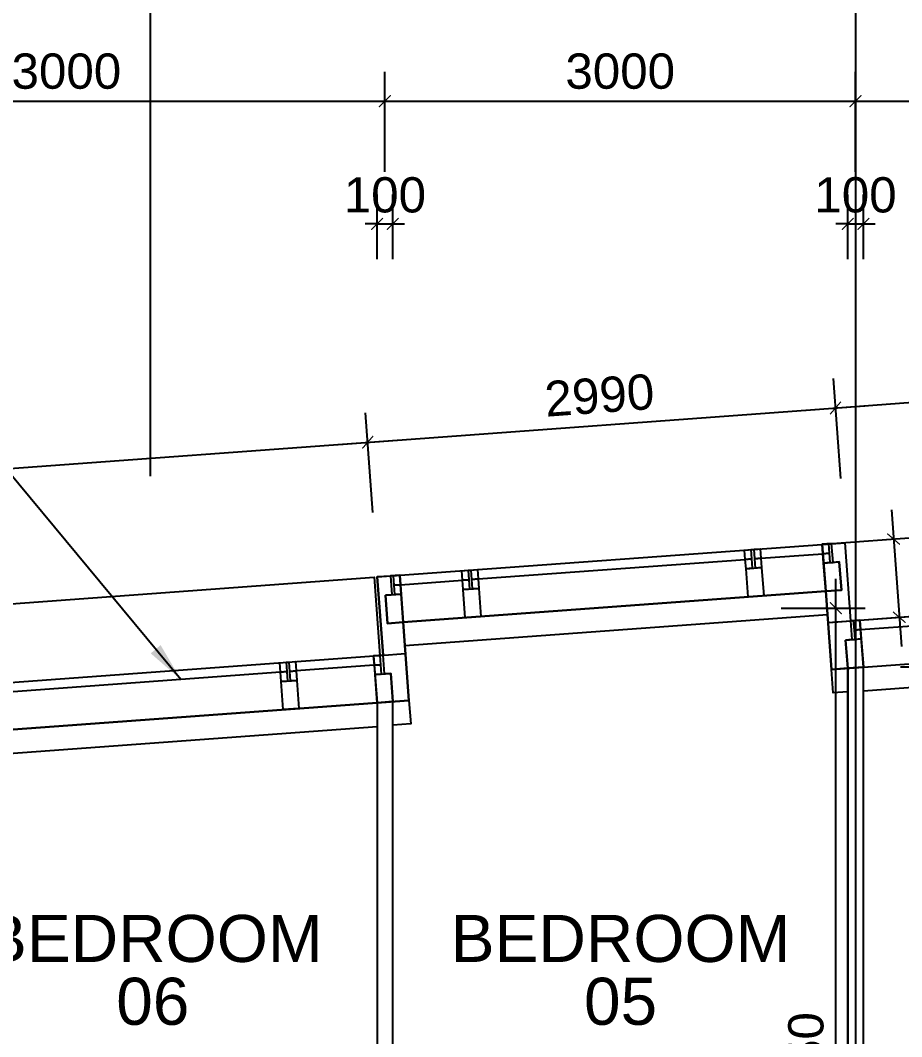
# Model space of a CAD drawing. Header units: millimetres. Extents: x -1214 to 72065, y 7230 to 56310.
# Drawn here: x 40676 to 46294, y 36827 to 43307 of the extents above; entities that cross this region are included whole.
import ezdxf
from ezdxf.enums import TextEntityAlignment as Align

# ---------------------------------------------------------------- set-up
doc = ezdxf.new("R2010")
doc.units = ezdxf.units.MM
doc.header["$MEASUREMENT"] = 0
doc.linetypes.add('CENTERX2', pattern=[101.6, 63.5, -12.7, 12.7, -12.7])
doc.layers.get('0').update_dxf_attribs({"color": 8})
doc.layers.get('Defpoints').update_dxf_attribs({"color": 8})
for name, color, linetype in [('Dry Wall', 8, 'Continuous'), ('GBP Dim', 8, 'Continuous'), ('GBP Text 200', 8, 'Continuous'), ('GBP Text GBP 250', 8, 'Continuous'), ('GBP_MARKS', 8, 'Continuous'), ('grid', 8, 'CENTERX2'), ('Kerb', 8, 'Continuous'), ('TEXT Ref', 8, 'Continuous'), ('WINDOW', 8, 'Continuous'), ('WINDOW-MULLION', 8, 'Continuous'), ('zzz-room mix', 8, 'Continuous')]:
    doc.layers.add(name, color=color, linetype=linetype)
doc.styles.add('BH', font='arial.ttf')
doc.dimstyles.new('200 GBP', dxfattribs={"dimscale": 1.5, "dimtxt": 150, "dimasz": 50, "dimexe": 125, "dimexo": 50, "dimgap": 50, "dimtad": 1, "dimdec": 0, "dimzin": 0, "dimdsep": 46, "dimtxsty": 'BH', "dimblk": 'ARCHTICK', "dimcen": 0.09, "dimdle": 125, "dimclrd": 9, "dimclre": 9, "dimclrt": 1, "dimadec": 0, "dimazin": 0, "dimtfac": 1, "dimtdec": 0, "dimtix": 1, "dimtmove": 2, "dimatfit": 3, "dimldrblk": 'ARCHTICK', "dimfxl": 300, "dimfxlon": 1, "dimtolj": 1, "dimtzin": 0, "dimarcsym": 0})
doc.dimstyles.get("Standard").update_dxf_attribs({"dimtxt": 0.18, "dimasz": 0.18, "dimexe": 0.18, "dimexo": 0.0625, "dimgap": 0.09, "dimtad": 0, "dimtih": 1, "dimtoh": 1, "dimdec": 4, "dimzin": 0, "dimdsep": 46, "dimtxsty": 'Standard', "dimcen": 0.09, "dimadec": 0, "dimazin": 0, "dimtfac": 1, "dimtdec": 4, "dimtofl": 0, "dimtmove": 0, "dimatfit": 3, "dimfxl": 1, "dimtolj": 1, "dimtzin": 0, "dimarcsym": 0})

# ---------------------------------------------------------------- blocks, each defined once
blk = doc.blocks.new('A$C65CE4B9A')
at = {"layer": 'grid', "ltscale": 200}
blk.add_line((-23000, 10500), (-23000, -20450), dxfattribs=at)
blk = doc.blocks.new('_ArchTick')
at = {"color": 0, "const_width": 0.1}
blk.add_lwpolyline([(0.5, 0.5), (-0.5, -0.5)], dxfattribs=at)
blk = doc.blocks.new('*D34')
at = {"layer": 'Defpoints', "color": 0, "transparency": 16777216}
for p in [(42890.5, 40616.6), (42964.4, 39608.6), (33943.5, 38947)]:
    blk.add_point(p, dxfattribs=at)
at = {"layer": 'GBP Dim', "color": 9, "lineweight": -2, "transparency": 16777216}
for p, q in [((42923.4, 40167.8), (42876.8, 40803.6)), ((33682.6, 39941.4), (43077.5, 40630.3)), ((33902.5, 39506.3), (33855.8, 40142.1))]:
    blk.add_line(p, q, dxfattribs=at)
at = {"layer": 'GBP Dim', "color": 9, "lineweight": -2, "transparency": 16777216, "xscale": 75, "yscale": 75, "zscale": 75}
for p, rotation in [((42890.5, 40616.6), 4.194182783226491), ((33869.6, 39955.1), 184.1941827832265)]:
    blk.add_blockref('_ArchTick', p, dxfattribs=dict(at, rotation=rotation))
at = {"layer": 'GBP Dim', "transparency": 16777216, "insert": (38366.1, 40475.2), "char_height": 225, "attachment_point": 5, "rotation": 4.19418, "style": 'BH'}
blk.add_mtext('\\A1;9045', dxfattribs=at)
blk = doc.blocks.new('*D35')
at = {"layer": 'Defpoints', "color": 0, "transparency": 16777216}
for p in [(45872.5, 40835.3), (45946.5, 39827.2), (42964.4, 39608.6)]:
    blk.add_point(p, dxfattribs=at)
at = {"layer": 'GBP Dim', "color": 9, "lineweight": -2, "transparency": 16777216}
for p, q in [((45905.5, 40386.5), (45858.8, 41022.3)), ((42703.5, 40602.9), (46059.5, 40849)), ((42923.4, 40167.8), (42876.8, 40803.6))]:
    blk.add_line(p, q, dxfattribs=at)
at = {"layer": 'GBP Dim', "color": 9, "lineweight": -2, "transparency": 16777216, "xscale": 75, "yscale": 75, "zscale": 75}
for p, rotation in [((45872.5, 40835.3), 4.194182783226491), ((42890.5, 40616.6), 184.1941827832265)]:
    blk.add_blockref('_ArchTick', p, dxfattribs=dict(at, rotation=rotation))
at = {"layer": 'GBP Dim', "transparency": 16777216, "insert": (44367.6, 40915.3), "char_height": 225, "attachment_point": 5, "rotation": 4.19418, "style": 'BH'}
blk.add_mtext('\\A1;2990', dxfattribs=at)
blk = doc.blocks.new('*D36')
at = {"layer": 'Defpoints', "color": 0, "transparency": 16777216}
for p in [(48834.8, 41052.5), (45946.5, 39827.2), (48945.3, 39545.8)]:
    blk.add_point(p, dxfattribs=at)
at = {"layer": 'GBP Dim', "color": 9, "lineweight": -2, "transparency": 16777216}
for p, q in [((48867.8, 40603.7), (48821.1, 41239.5)), ((45685.6, 40821.6), (49021.8, 41066.2)), ((45905.5, 40386.5), (45858.8, 41022.3))]:
    blk.add_line(p, q, dxfattribs=at)
at = {"layer": 'GBP Dim', "color": 9, "lineweight": -2, "transparency": 16777216, "xscale": 75, "yscale": 75, "zscale": 75}
for p, rotation in [((48834.8, 41052.5), 4.194182783226491), ((45872.5, 40835.3), 184.1941827832265)]:
    blk.add_blockref('_ArchTick', p, dxfattribs=dict(at, rotation=rotation))
at = {"layer": 'GBP Dim', "transparency": 16777216, "insert": (47339.8, 41133.3), "char_height": 225, "attachment_point": 5, "rotation": 4.19418, "style": 'BH'}
blk.add_mtext('\\A1;2970', dxfattribs=at)
blk = doc.blocks.new('*D80')
at = {"layer": 'Defpoints', "color": 0, "transparency": 16777216}
for p in [(46050, 39185.1), (46736.8, 39185.1), (45850, 31649.9)]:
    blk.add_point(p, dxfattribs=at)
at = {"layer": 'GBP Dim', "color": 9, "lineweight": -2, "transparency": 16777216}
for p, q in [((46736.8, 31462.4), (46736.8, 39372.6)), ((46286.8, 39185.1), (46924.3, 39185.1)), ((46286.8, 31649.9), (46924.3, 31649.9))]:
    blk.add_line(p, q, dxfattribs=at)
at = {"layer": 'GBP Dim', "color": 9, "lineweight": -2, "transparency": 16777216, "xscale": 75, "yscale": 75, "zscale": 75}
for p, rotation in [((46736.8, 39185.1), 90), ((46736.8, 31649.9), 270)]:
    blk.add_blockref('_ArchTick', p, dxfattribs=dict(at, rotation=rotation))
at = {"layer": 'GBP Dim', "transparency": 16777216, "insert": (46546.9, 35417.5), "char_height": 225, "attachment_point": 5, "rotation": 90, "style": 'BH'}
blk.add_mtext('\\A1;7535', dxfattribs=at)
blk = doc.blocks.new('*D91')
at = {"layer": 'Defpoints', "color": 0, "transparency": 16777216}
for p in [(45532.4, 39947.4), (46279.1, 39500.8), (45569, 39448.7)]:
    blk.add_point(p, dxfattribs=at)
at = {"layer": 'GBP Dim', "color": 9, "lineweight": -2, "transparency": 16777216}
for p, q in [((46228.8, 40186.5), (46292.8, 39313.8)), ((45793.8, 39966.6), (46429.5, 40013.2)), ((45830.3, 39467.9), (46466.1, 39514.5))]:
    blk.add_line(p, q, dxfattribs=at)
at = {"layer": 'GBP Dim', "color": 9, "lineweight": -2, "transparency": 16777216, "xscale": 75, "yscale": 75, "zscale": 75}
for p, rotation in [((46242.5, 39999.5), 94.19418278468629), ((46279.1, 39500.8), 274.1941827846863)]:
    blk.add_blockref('_ArchTick', p, dxfattribs=dict(at, rotation=rotation))
at = {"layer": 'GBP Dim', "transparency": 16777216, "insert": (46523.3, 39814), "char_height": 225, "attachment_point": 5, "rotation": 274.19418, "style": 'BH'}
blk.add_mtext('\\A1;500', dxfattribs=at)
blk = doc.blocks.new('*D94')
at = {"layer": 'Defpoints', "color": 0, "transparency": 16777216}
for p in [(45450, 39558.8), (45874.6, 39558.8), (45450, 33708.6)]:
    blk.add_point(p, dxfattribs=at)
at = {"layer": 'GBP Dim', "color": 9, "lineweight": -2, "transparency": 16777216}
for p, q in [((45874.6, 33521.1), (45874.6, 39746.3)), ((45525, 39558.8), (46062.1, 39558.8)), ((45525, 33708.6), (46062.1, 33708.6))]:
    blk.add_line(p, q, dxfattribs=at)
at = {"layer": 'GBP Dim', "color": 9, "lineweight": -2, "transparency": 16777216, "xscale": 75, "yscale": 75, "zscale": 75}
for p, rotation in [((45874.6, 39558.8), 90), ((45874.6, 33708.6), 270)]:
    blk.add_blockref('_ArchTick', p, dxfattribs=dict(at, rotation=rotation))
at = {"layer": 'GBP Dim', "transparency": 16777216, "insert": (45684.8, 36633.7), "char_height": 225, "attachment_point": 5, "rotation": 90, "style": 'BH'}
blk.add_mtext('\\A1;5850', dxfattribs=at)
blk = doc.blocks.new('*D207')
at = {"layer": 'Defpoints', "color": 0, "transparency": 16777216}
for p in [(43000, 42791.4), (43000, 38960.3), (40000, 38740.2)]:
    blk.add_point(p, dxfattribs=at)
at = {"layer": 'GBP Dim', "color": 9, "lineweight": -2, "transparency": 16777216}
for p, q in [((40000, 42341.4), (40000, 42978.9)), ((43000, 42341.4), (43000, 42978.9)), ((39812.5, 42791.4), (43187.5, 42791.4))]:
    blk.add_line(p, q, dxfattribs=at)
at = {"layer": 'GBP Dim', "color": 9, "lineweight": -2, "transparency": 16777216, "xscale": 75, "yscale": 75, "zscale": 75, "rotation": 180}
blk.add_blockref('_ArchTick', (40000, 42791.4), dxfattribs=at)
at = {"layer": 'GBP Dim', "color": 9, "lineweight": -2, "transparency": 16777216, "xscale": 75, "yscale": 75, "zscale": 75}
blk.add_blockref('_ArchTick', (43000, 42791.4), dxfattribs=at)
at = {"layer": 'GBP Dim', "transparency": 16777216, "insert": (40969.7, 42981.4), "char_height": 225, "attachment_point": 5, "style": 'BH'}
blk.add_mtext('\\A1;3000', dxfattribs=at)
blk = doc.blocks.new('*D208')
at = {"layer": 'Defpoints', "color": 0, "transparency": 16777216}
for p in [(46000, 42791.4), (46000, 39180.3), (43000, 38960.3)]:
    blk.add_point(p, dxfattribs=at)
at = {"layer": 'GBP Dim', "color": 9, "lineweight": -2, "transparency": 16777216}
for p, q in [((43000, 42341.4), (43000, 42978.9)), ((46000, 42341.4), (46000, 42978.9)), ((42812.5, 42791.4), (46187.5, 42791.4))]:
    blk.add_line(p, q, dxfattribs=at)
at = {"layer": 'GBP Dim', "color": 9, "lineweight": -2, "transparency": 16777216, "xscale": 75, "yscale": 75, "zscale": 75, "rotation": 180}
blk.add_blockref('_ArchTick', (43000, 42791.4), dxfattribs=at)
at = {"layer": 'GBP Dim', "color": 9, "lineweight": -2, "transparency": 16777216, "xscale": 75, "yscale": 75, "zscale": 75}
blk.add_blockref('_ArchTick', (46000, 42791.4), dxfattribs=at)
at = {"layer": 'GBP Dim', "transparency": 16777216, "insert": (44500, 42981.4), "char_height": 225, "attachment_point": 5, "style": 'BH'}
blk.add_mtext('\\A1;3000', dxfattribs=at)
blk = doc.blocks.new('*D209')
at = {"layer": 'Defpoints', "color": 0, "transparency": 16777216}
for p in [(49000, 42791.4), (46000, 39180.3), (49000, 38899)]:
    blk.add_point(p, dxfattribs=at)
at = {"layer": 'GBP Dim', "color": 9, "lineweight": -2, "transparency": 16777216}
for p, q in [((46000, 42341.4), (46000, 42978.9)), ((49000, 42341.4), (49000, 42978.9)), ((45812.5, 42791.4), (49187.5, 42791.4))]:
    blk.add_line(p, q, dxfattribs=at)
at = {"layer": 'GBP Dim', "color": 9, "lineweight": -2, "transparency": 16777216, "xscale": 75, "yscale": 75, "zscale": 75, "rotation": 180}
blk.add_blockref('_ArchTick', (46000, 42791.4), dxfattribs=at)
at = {"layer": 'GBP Dim', "color": 9, "lineweight": -2, "transparency": 16777216, "xscale": 75, "yscale": 75, "zscale": 75}
blk.add_blockref('_ArchTick', (49000, 42791.4), dxfattribs=at)
at = {"layer": 'GBP Dim', "transparency": 16777216, "insert": (47500, 42981.4), "char_height": 225, "attachment_point": 5, "style": 'BH'}
blk.add_mtext('\\A1;3000', dxfattribs=at)
blk = doc.blocks.new('*D250')
at = {"layer": 'Defpoints', "color": 0, "transparency": 16777216}
for p in [(46050, 42009.1), (45950, 41027.1, 0), (46050, 41027.1, 0)]:
    blk.add_point(p, dxfattribs=at)
at = {"layer": 'GBP Dim', "color": 9, "lineweight": -2, "transparency": 16777216}
for p, q in [((45950, 41784.1), (45950, 42196.6)), ((46050, 41784.1), (46050, 42196.6)), ((45950, 42009.1), (45875, 42009.1)), ((45950, 42009.1), (46050, 42009.1)), ((46050, 42009.1), (46125, 42009.1))]:
    blk.add_line(p, q, dxfattribs=at)
at = {"layer": 'GBP Dim', "color": 9, "lineweight": -2, "transparency": 16777216, "xscale": 75, "yscale": 75, "zscale": 75}
blk.add_blockref('_ArchTick', (45950, 42009.1), dxfattribs=at)
at = {"layer": 'GBP Dim', "color": 9, "lineweight": -2, "transparency": 16777216, "xscale": 75, "yscale": 75, "zscale": 75, "rotation": 180}
blk.add_blockref('_ArchTick', (46050, 42009.1), dxfattribs=at)
at = {"layer": 'GBP Dim', "transparency": 16777216, "insert": (46000, 42192.6), "char_height": 225, "attachment_point": 5, "style": 'BH'}
blk.add_mtext('\\A1;100', dxfattribs=at)
blk = doc.blocks.new('*D251')
at = {"layer": 'Defpoints', "color": 0, "transparency": 16777216}
for p in [(43050, 42009.1), (42950, 41027.1, 0), (43050, 41027.1, 0)]:
    blk.add_point(p, dxfattribs=at)
at = {"layer": 'GBP Dim', "color": 9, "lineweight": -2, "transparency": 16777216}
for p, q in [((42950, 41784.1), (42950, 42196.6)), ((43050, 41784.1), (43050, 42196.6)), ((42950, 42009.1), (42875, 42009.1)), ((42950, 42009.1), (43050, 42009.1)), ((43050, 42009.1), (43125, 42009.1))]:
    blk.add_line(p, q, dxfattribs=at)
at = {"layer": 'GBP Dim', "color": 9, "lineweight": -2, "transparency": 16777216, "xscale": 75, "yscale": 75, "zscale": 75}
blk.add_blockref('_ArchTick', (42950, 42009.1), dxfattribs=at)
at = {"layer": 'GBP Dim', "color": 9, "lineweight": -2, "transparency": 16777216, "xscale": 75, "yscale": 75, "zscale": 75, "rotation": 180}
blk.add_blockref('_ArchTick', (43050, 42009.1), dxfattribs=at)
at = {"layer": 'GBP Dim', "transparency": 16777216, "insert": (43000, 42192.6), "char_height": 225, "attachment_point": 5, "style": 'BH'}
blk.add_mtext('\\A1;100', dxfattribs=at)
blk = doc.blocks.new('CURTAIN WALL')
at = {"layer": 'WINDOW-MULLION', "ltscale": 100}
blk.add_line((-10, 300), (10, 300), dxfattribs=at)
for points in [[(-50, 300), (-10, 300), (-10, 240), (-50, 240), (-50, 300)], [(10, 300), (50, 300), (50, 240), (10, 240), (10, 300)], [(-50, 240), (-10, 240), (-10, 180), (-50, 180), (-50, 240)], [(10, 240), (50, 240), (50, 180), (10, 180), (10, 240)]]:
    blk.add_lwpolyline(points, dxfattribs=at)
at = {"layer": 'WINDOW-MULLION'}
blk.add_lwpolyline([(-50, 180), (50, 180), (50, 0), (-50, 0)], close=True, dxfattribs=at)
blk = doc.blocks.new('A$C2EC83355')
at = {"ltscale": 100}
blk.add_line((-60, 180), (-40, 180), dxfattribs=at)
for points in [[(-40, 300), (-100, 300), (-100, 0), (0, 0), (0, 180), (-40, 180), (-40, 300)], [(-100, 300), (-60, 300), (-60, 240), (-100, 240), (-100, 300)], [(-100, 240), (-60, 240), (-60, 180), (-100, 180), (-100, 240)]]:
    blk.add_lwpolyline(points, dxfattribs=at)
blk.add_lwpolyline([(-100, 180), (0, 180), (0, 0), (-100, 0)], close=True)
blk = doc.blocks.new('A$C05020688')
at = {"ltscale": 100}
blk.add_line((-60, 180), (-40, 180), dxfattribs=at)
for points in [[(-100, 180), (-100, 0), (0, 0), (0, 300), (-60, 300), (-60, 180), (-100, 180)], [(-40, 300), (0, 300), (0, 240), (-40, 240), (-40, 300)], [(-40, 240), (0, 240), (0, 180), (-40, 180), (-40, 240)]]:
    blk.add_lwpolyline(points, dxfattribs=at)
blk.add_lwpolyline([(-100, 180), (0, 180), (0, 0), (-100, 0)], close=True)

msp = doc.modelspace()

# ---------------------------------------------------------------- linework, layer by layer
at = {"layer": 'Dry Wall'}
for points in [[(45950, 35450), (46050, 35450), (46050, 39183.1), (45950, 39175.7), (45950, 35450)], [(43050, 36249.6), (43050, 38963.1), (42950, 38955.8), (42950, 36249.6)]]:
    msp.add_lwpolyline(points, dxfattribs=at)
at = {"layer": 'GBP_MARKS', "ltscale": 50}
msp.add_line((41505.1, 40400.5, 0), (41505.1, 48784.1, 0), dxfattribs=at)
at = {"layer": 'Kerb'}
for p, q in [((45820.8, 39517.2), (43128, 39319.6)), ((46049.8, 39032.7), (48824.2, 39235.9))]:
    msp.add_line(p, q, dxfattribs=at)
for points in [[(45949.8, 39025.2), (45857.4, 39018.4), (45846.4, 39168)], [(43153.6, 38970.6), (43164.6, 38821), (43050, 38812.6)], [(40050, 38592.7), (42950, 38805.4)]]:
    msp.add_lwpolyline(points, dxfattribs=at)
at = {"layer": 'WINDOW'}
for p, q in [((43594.1, 39744.9), (45297.6, 39869.8)), ((45397.4, 39877.1), (45792.3, 39906.1)), ((43099.5, 39708.6), (43494.4, 39737.6)), ((46032.3, 39422.4), (46531, 39458.9)), ((42334.2, 39151.2), (40630.7, 39026.2)), ((42932.6, 39195), (42433.9, 39158.5))]:
    msp.add_line(p, q, dxfattribs=at)
for points in [[(19027.9, 37502.3), (24988.2, 37939.3), (24951.6, 38438), (27931.5, 38656.5), (27968.1, 38157.8), (30988, 38379.3), (30951.5, 38878), (33931.5, 39096.4), (33968.1, 38597.8), (42988, 39259.3), (42951.5, 39757.9), (45931.5, 39976.4), (45968.1, 39477.7), (48931.5, 39695), (48968.1, 39196.4), (52027.9, 39420.7)], [(33824.5, 38587.3), (33988, 38599.3), (33951.4, 39098), (36931.5, 39316.5), (36968.1, 38817.9), (39988, 39039.3), (39951.4, 39538), (42931.5, 39756.5), (42968.1, 39257.9), (43131.6, 39269.9)], [(19049.9, 37203.1), (25153.6, 37650.7), (25117, 38149.3), (27809.8, 38346.8), (27846.4, 37848.1), (31153.6, 38090.6), (31117, 38589.3), (33809.8, 38786.7), (33846.4, 38288.1), (43153.6, 38970.6), (43117, 39469.3), (45809.8, 39666.7), (45846.4, 39168), (48813.2, 39385.5), (48849.8, 38886.9), (52049.9, 39121.6)], [(45824.5, 39467.5), (48931.5, 39695.5), (48968.1, 39196.5), (55535.6, 39678.2), (55596.6, 38845.7)]]:
    msp.add_lwpolyline(points, dxfattribs=at)
at = {"layer": 'WINDOW-MULLION'}
for points in [[(45847.8, 39970.1), (45931.4, 39976.2), (45968, 39477.5)], [(43035.3, 39763.9), (42951.6, 39757.7), (42988.2, 39259.1)]]:
    msp.add_lwpolyline(points, dxfattribs=at)
at = {"layer": 'zzz-room mix'}
for points in [[(31550, 32769.9), (33365, 32903.1), (33365, 33591.5), (34465, 33591.5), (34465, 32983.8), (39535, 33355.6), (39535, 34054.1), (40635, 34054.1), (40635, 33436.3), (42450, 33569.3), (42450, 34299.6), (43550, 34299.6), (43550, 33649.9), (45750, 33811.3), (45750, 35450), (45950, 35450), (45950, 39175.6), (45846.4, 39168), (45809.8, 39666.7), (43117, 39469.3), (43153.6, 38970.6), (33846.4, 38288.1), (33809.8, 38786.7), (31117, 38589.3)], [(48450, 31650), (45850, 31650), (45850, 32650), (46250, 32650), (46250, 35450), (46050, 35450), (46050, 39183.1), (48813.7, 39385.6)]]:
    msp.add_lwpolyline(points, dxfattribs=at)

# ---------------------------------------------------------------- block references
at = {"layer": 'TEXT Ref'}
msp.add_blockref('A$C65CE4B9A', (69000, 35450), dxfattribs=at)
at = {"layer": 'WINDOW-MULLION'}
for name, p, rotation in [('CURTAIN WALL', (45365, 39634.1), 4.194182774196719), ('A$C2EC83355', (45909.6, 39674.1), 4.194182783392806), ('CURTAIN WALL', (43561.8, 39501.9), 4.194182774196719), ('A$C05020688', (43117, 39469.3), 4.194182783392806), ('A$C05020688', (46049.9, 39183), 4.194182783392806), ('CURTAIN WALL', (42401.6, 38915.5), 4.194182774196719), ('A$C2EC83355', (43050, 38963), 4.194182783392806)]:
    msp.add_blockref(name, p, dxfattribs=dict(at, rotation=rotation))

# ---------------------------------------------------------------- texts
at = {"layer": 'GBP Text GBP 250', "style": 'BH'}
for s, p in [('BEDROOM', (41520.5, 37303.2)), ('BEDROOM', (44502.2, 37303.2)), ('06', (41520.5, 36902.5)), ('05', (44502.2, 36902.5))]:
    msp.add_text(s, height=300, dxfattribs=at).set_placement(p, align=Align.CENTER)

# ---------------------------------------------------------------- dimensions: what is measured, and where the dimension line sits
at = {"layer": 'GBP Dim'}
for base, p1, p2, override, picture, middle in [((43000, 42791.4), (40000, 38740.2), (43000, 38960.3), {"dimclrt": 256, "dimfxl": 300, "dimfxlon": 1}, '*D207', (40969.7, 42981.4)), ((43050, 42009.1), (42950, 41027.1, 0), (43050, 41027.1, 0), {"dimclrt": 256, "dimfxl": 150}, '*D251', (43000, 42192.6)), ((46050, 42009.1), (45950, 41027.1, 0), (46050, 41027.1, 0), {"dimclrt": 256, "dimfxl": 150}, '*D250', (46000, 42192.6))]:
    dim = msp.add_linear_dim(base=base, p1=p1, p2=p2, dimstyle='200 GBP', override=override, dxfattribs=at)
    dim.commit()
    dim.dimension.update_dxf_attribs({"geometry": picture, "text_midpoint": middle, "dimtype": 160})
for base, p1, p2, picture, middle in [((46000, 42791.4), (43000, 38960.3), (46000, 39180.3), '*D208', (44500, 42981.4)), ((49000, 42791.4), (46000, 39180.3), (49000, 38899), '*D209', (47500, 42981.4))]:
    dim = msp.add_linear_dim(base=base, p1=p1, p2=p2, dimstyle='200 GBP', override={"dimclrt": 256, "dimfxl": 300, "dimfxlon": 1}, dxfattribs=at)
    dim.commit()
    dim.dimension.update_dxf_attribs({"geometry": picture, "text_midpoint": middle})
for base, p1, p2, angle, picture, middle in [((48834.8, 41052.5), (45946.5, 39827.2), (48945.3, 39545.8), 4.19418, '*D36', (47339.8, 41133.3)), ((45872.5, 40835.3), (42964.4, 39608.6), (45946.5, 39827.2), 4.19418, '*D35', (44367.6, 40915.3)), ((42890.5, 40616.6), (33943.5, 38947), (42964.4, 39608.6), 4.19418, '*D34', (38366.1, 40475.2)), ((45874.6, 39558.8), (45450, 33708.6), (45450, 39558.8), 90, '*D94', (45684.8, 36633.7)), ((46736.8, 39185.1), (45850, 31649.9), (46050, 39185.1), 90, '*D80', (46546.9, 35417.5))]:
    dim = msp.add_linear_dim(base=base, p1=p1, p2=p2, angle=angle, dimstyle='200 GBP', override={"dimclrt": 256}, dxfattribs=at)
    dim.commit()
    dim.dimension.update_dxf_attribs({"geometry": picture, "text_midpoint": middle})
dim = msp.add_linear_dim(base=(46279.1, 39500.8), p1=(45532.4, 39947.4), p2=(45569, 39448.7), angle=274.19418, dimstyle='200 GBP', override={"dimclrt": 256}, dxfattribs=at)
dim.commit()
dim.dimension.update_dxf_attribs({"geometry": '*D91', "text_midpoint": (46523.3, 39814), "dimtype": 161})

# ---------------------------------------------------------------- leaders
at = {"layer": 'GBP Text 200'}
msp.add_leader([(41698.3, 39104.6), (39938.1, 41227.7), (34353.8, 41227.7)], dimstyle='Standard', override={"dimscale": 2, "dimtxt": 200, "dimasz": 125, "dimexe": 166.67, "dimexo": 100, "dimgap": 100, "dimtih": 0, "dimtoh": 0, "dimdec": 0, "dimrnd": 5.001, "dimtxsty": 'BH', "dimdle": 166.666667, "dimclrd": 9, "dimclre": 9, "dimclrt": 1, "dimtdec": 0, "dimtix": 1, "dimtofl": 1, "dimtmove": 2, "dimfxl": 50}, dxfattribs=at)

doc.saveas('drawing.dxf')
